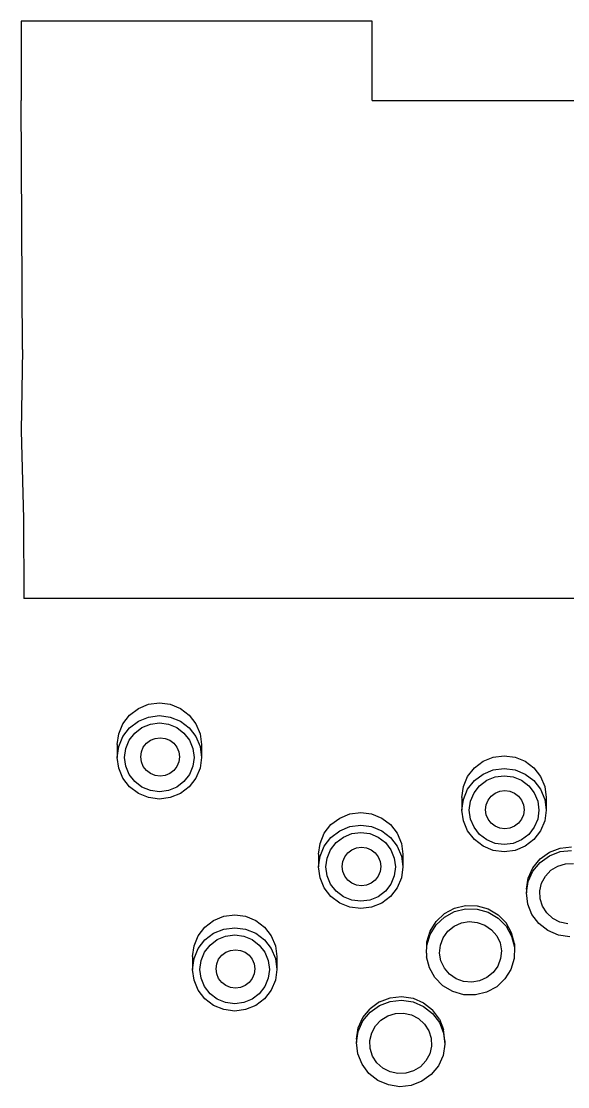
# Model space of a CAD drawing. Extents: x 3485972 to 3601240, y -625657 to -591207.
# Drawn here: x 3510235.5 to 3510334.1, y -597148.6 to -596956.3 of the extents above; entities that cross this region are included whole.
import ezdxf

# ---------------------------------------------------------------- set-up
doc = ezdxf.new("R2010")
doc.units = 0
doc.header["$LTSCALE"] = 6
doc.header["$MEASUREMENT"] = 0
doc.layers.add('medical equipment', color=171, linetype='CONTINUOUS', lineweight=25)

msp = doc.modelspace()

# ---------------------------------------------------------------- linework, layer by layer
at = {"layer": 'medical equipment'}
for p, q in [((3510235.5, -596956.31), (3510235.5, -596970.62)), ((3510298.84, -596956.31), (3510235.5, -596956.31)), ((3510298.84, -596970.62), (3510298.84, -596956.31)), ((3510235.72, -597015.54), (3510235.5, -596970.62)), ((3510298.84, -596970.62), (3510462.83, -596970.62)), ((3510235.72, -597015.54), (3510235.5, -597030.23)), ((3510235.5, -597030.23), (3510235.87, -597046.03)), ((3510235.87, -597046.03), (3510235.94, -597060.46)), ((3510463.28, -597060.46), (3510235.94, -597060.46)), ((3510256.62, -597080.32), (3510258.45, -597079.57)), ((3510258.45, -597079.57), (3510260.42, -597079.32)), ((3510260.42, -597079.32), (3510262.39, -597079.57)), ((3510262.39, -597079.57), (3510264.22, -597080.32)), ((3510253.84, -597083.08), (3510255.04, -597081.52)), ((3510255.04, -597081.52), (3510256.62, -597080.32)), ((3510256.62, -597082.63), (3510258.45, -597081.88)), ((3510258.45, -597081.88), (3510260.42, -597081.62)), ((3510260.42, -597081.62), (3510262.39, -597081.88)), ((3510262.39, -597081.88), (3510264.22, -597082.63)), ((3510264.22, -597080.32), (3510265.8, -597081.52)), ((3510265.8, -597081.52), (3510267, -597083.08)), ((3510253.08, -597084.89), (3510253.84, -597083.08)), ((3510253.84, -597085.38), (3510255.04, -597083.82)), ((3510255.04, -597083.82), (3510256.62, -597082.63)), ((3510255.98, -597084.75), (3510257.28, -597083.76)), ((3510257.28, -597083.76), (3510258.8, -597083.14)), ((3510258.8, -597083.14), (3510260.42, -597082.93)), ((3510260.42, -597082.93), (3510262.04, -597083.14)), ((3510262.04, -597083.14), (3510263.56, -597083.76)), ((3510263.56, -597083.76), (3510264.86, -597084.75)), ((3510264.22, -597082.63), (3510265.8, -597083.82)), ((3510265.8, -597083.82), (3510267, -597085.38)), ((3510267, -597083.08), (3510267.76, -597084.89)), ((3510252.82, -597086.84), (3510253.08, -597084.89)), ((3510253.08, -597087.19), (3510253.84, -597085.38)), ((3510254.98, -597086.04), (3510255.98, -597084.75)), ((3510258.81, -597086.06), (3510259.65, -597085.72)), ((3510259.65, -597085.72), (3510260.56, -597085.6)), ((3510260.56, -597085.6), (3510261.47, -597085.72)), ((3510261.47, -597085.72), (3510262.31, -597086.06)), ((3510264.86, -597084.75), (3510265.86, -597086.04)), ((3510267, -597085.38), (3510267.76, -597087.19)), ((3510267.76, -597084.89), (3510268.02, -597086.84)), ((3510252.82, -597086.84), (3510252.82, -597089.14)), ((3510252.82, -597089.14), (3510253.08, -597087.19)), ((3510254.14, -597089.14), (3510254.36, -597087.53)), ((3510254.36, -597087.53), (3510254.98, -597086.04)), ((3510257.17, -597088.17), (3510257.52, -597087.33)), ((3510257.52, -597087.33), (3510258.08, -597086.61)), ((3510258.08, -597086.61), (3510258.81, -597086.06)), ((3510262.31, -597086.06), (3510263.04, -597086.61)), ((3510263.04, -597086.61), (3510263.59, -597087.33)), ((3510263.59, -597087.33), (3510263.94, -597088.17)), ((3510265.86, -597086.04), (3510266.48, -597087.53)), ((3510266.48, -597087.53), (3510266.7, -597089.14)), ((3510267.76, -597087.19), (3510268.02, -597089.14)), ((3510268.02, -597086.84), (3510268.02, -597089.14)), ((3510253.08, -597091.09), (3510252.82, -597089.14)), ((3510254.36, -597090.75), (3510254.14, -597089.14)), ((3510257.05, -597089.07), (3510257.17, -597088.17)), ((3510257.17, -597089.96), (3510257.05, -597089.07)), ((3510263.94, -597088.17), (3510264.06, -597089.07)), ((3510264.06, -597089.07), (3510263.94, -597089.96)), ((3510266.7, -597089.14), (3510266.48, -597090.75)), ((3510268.02, -597089.14), (3510267.76, -597091.09)), ((3510318.83, -597089.85), (3510320.66, -597089.1)), ((3510320.66, -597089.1), (3510322.63, -597088.84)), ((3510322.63, -597088.84), (3510324.6, -597089.1)), ((3510324.6, -597089.1), (3510326.43, -597089.85)), ((3510253.84, -597092.9), (3510253.08, -597091.09)), ((3510254.98, -597092.24), (3510254.36, -597090.75)), ((3510257.52, -597090.8), (3510257.17, -597089.96)), ((3510258.08, -597091.52), (3510257.52, -597090.8)), ((3510258.81, -597092.07), (3510258.08, -597091.52)), ((3510263.04, -597091.52), (3510262.31, -597092.07)), ((3510263.59, -597090.8), (3510263.04, -597091.52)), ((3510263.94, -597089.96), (3510263.59, -597090.8)), ((3510266.48, -597090.75), (3510265.86, -597092.24)), ((3510267.76, -597091.09), (3510267, -597092.9)), ((3510316.05, -597092.6), (3510317.26, -597091.04)), ((3510317.26, -597091.04), (3510318.83, -597089.85)), ((3510318.83, -597092.15), (3510320.66, -597091.4)), ((3510320.66, -597091.4), (3510322.63, -597091.14)), ((3510322.63, -597091.14), (3510324.6, -597091.4)), ((3510324.6, -597091.4), (3510326.43, -597092.15)), ((3510326.43, -597089.85), (3510328.01, -597091.04)), ((3510328.01, -597091.04), (3510329.21, -597092.6)), ((3510255.04, -597094.46), (3510253.84, -597092.9)), ((3510255.98, -597093.53), (3510254.98, -597092.24)), ((3510257.28, -597094.52), (3510255.98, -597093.53)), ((3510259.65, -597092.41), (3510258.81, -597092.07)), ((3510260.56, -597092.53), (3510259.65, -597092.41)), ((3510261.47, -597092.41), (3510260.56, -597092.53)), ((3510262.31, -597092.07), (3510261.47, -597092.41)), ((3510264.86, -597093.53), (3510263.56, -597094.52)), ((3510265.86, -597092.24), (3510264.86, -597093.53)), ((3510267, -597092.9), (3510265.8, -597094.46)), ((3510315.29, -597094.41), (3510316.05, -597092.6)), ((3510316.05, -597094.9), (3510317.26, -597093.35)), ((3510317.26, -597093.35), (3510318.83, -597092.15)), ((3510318.19, -597094.27), (3510319.49, -597093.29)), ((3510319.49, -597093.29), (3510321.01, -597092.67)), ((3510321.01, -597092.67), (3510322.63, -597092.46)), ((3510322.63, -597092.46), (3510324.26, -597092.67)), ((3510324.26, -597092.67), (3510325.77, -597093.29)), ((3510325.77, -597093.29), (3510327.07, -597094.27)), ((3510326.43, -597092.15), (3510328.01, -597093.35)), ((3510328.01, -597093.35), (3510329.21, -597094.9)), ((3510329.21, -597092.6), (3510329.97, -597094.41)), ((3510256.62, -597095.65), (3510255.04, -597094.46)), ((3510258.8, -597095.14), (3510257.28, -597094.52)), ((3510260.42, -597095.35), (3510258.8, -597095.14)), ((3510262.04, -597095.14), (3510260.42, -597095.35)), ((3510263.56, -597094.52), (3510262.04, -597095.14)), ((3510265.8, -597094.46), (3510264.22, -597095.65)), ((3510315.03, -597096.36), (3510315.29, -597094.41)), ((3510315.29, -597096.72), (3510316.05, -597094.9)), ((3510317.2, -597095.56), (3510318.19, -597094.27)), ((3510321.02, -597095.59), (3510321.86, -597095.24)), ((3510321.86, -597095.24), (3510322.77, -597095.12)), ((3510322.77, -597095.12), (3510323.68, -597095.24)), ((3510323.68, -597095.24), (3510324.52, -597095.59)), ((3510327.07, -597094.27), (3510328.07, -597095.56)), ((3510329.21, -597094.9), (3510329.97, -597096.72)), ((3510329.97, -597094.41), (3510330.23, -597096.36)), ((3510258.45, -597096.4), (3510256.62, -597095.65)), ((3510260.42, -597096.66), (3510258.45, -597096.4)), ((3510262.39, -597096.4), (3510260.42, -597096.66)), ((3510264.22, -597095.65), (3510262.39, -597096.4)), ((3510315.03, -597096.36), (3510315.03, -597098.66)), ((3510315.03, -597098.66), (3510315.29, -597096.72)), ((3510316.35, -597098.66), (3510316.57, -597097.06)), ((3510316.57, -597097.06), (3510317.2, -597095.56)), ((3510319.38, -597097.69), (3510319.73, -597096.86)), ((3510319.73, -597096.86), (3510320.29, -597096.14)), ((3510320.29, -597096.14), (3510321.02, -597095.59)), ((3510324.52, -597095.59), (3510325.25, -597096.14)), ((3510325.25, -597096.14), (3510325.8, -597096.86)), ((3510325.8, -597096.86), (3510326.15, -597097.69)), ((3510328.07, -597095.56), (3510328.69, -597097.06)), ((3510328.69, -597097.06), (3510328.91, -597098.66)), ((3510329.97, -597096.72), (3510330.23, -597098.66)), ((3510330.23, -597096.36), (3510330.23, -597098.66)), ((3510294.79, -597099.34), (3510296.76, -597099.09)), ((3510296.76, -597099.09), (3510298.73, -597099.34)), ((3510315.29, -597100.61), (3510315.03, -597098.66)), ((3510316.57, -597100.27), (3510316.35, -597098.66)), ((3510319.26, -597098.59), (3510319.38, -597097.69)), ((3510319.38, -597099.49), (3510319.26, -597098.59)), ((3510326.15, -597097.69), (3510326.27, -597098.59)), ((3510326.27, -597098.59), (3510326.15, -597099.49)), ((3510328.91, -597098.66), (3510328.69, -597100.27)), ((3510330.23, -597098.66), (3510329.97, -597100.61)), ((3510291.38, -597101.29), (3510292.96, -597100.1)), ((3510292.96, -597100.1), (3510294.79, -597099.34)), ((3510298.73, -597099.34), (3510300.56, -597100.1)), ((3510300.56, -597100.1), (3510302.13, -597101.29)), ((3510316.05, -597102.42), (3510315.29, -597100.61)), ((3510317.2, -597101.77), (3510316.57, -597100.27)), ((3510319.73, -597100.32), (3510319.38, -597099.49)), ((3510320.29, -597101.04), (3510319.73, -597100.32)), ((3510321.02, -597101.59), (3510320.29, -597101.04)), ((3510325.25, -597101.04), (3510324.52, -597101.59)), ((3510325.8, -597100.32), (3510325.25, -597101.04)), ((3510326.15, -597099.49), (3510325.8, -597100.32)), ((3510328.69, -597100.27), (3510328.07, -597101.77)), ((3510329.97, -597100.61), (3510329.21, -597102.42)), ((3510289.41, -597104.66), (3510290.17, -597102.85)), ((3510290.17, -597102.85), (3510291.38, -597101.29)), ((3510291.38, -597103.59), (3510292.96, -597102.4)), ((3510292.96, -597102.4), (3510294.79, -597101.65)), ((3510293.62, -597103.54), (3510295.13, -597102.91)), ((3510294.79, -597101.65), (3510296.76, -597101.39)), ((3510295.13, -597102.91), (3510296.76, -597102.7)), ((3510296.76, -597101.39), (3510298.73, -597101.65)), ((3510296.76, -597102.7), (3510298.38, -597102.91)), ((3510298.38, -597102.91), (3510299.9, -597103.54)), ((3510298.73, -597101.65), (3510300.56, -597102.4)), ((3510300.56, -597102.4), (3510302.13, -597103.59)), ((3510302.13, -597101.29), (3510303.34, -597102.85)), ((3510303.34, -597102.85), (3510304.1, -597104.66)), ((3510317.26, -597103.98), (3510316.05, -597102.42)), ((3510318.19, -597103.06), (3510317.2, -597101.77)), ((3510319.49, -597104.04), (3510318.19, -597103.06)), ((3510321.86, -597101.94), (3510321.02, -597101.59)), ((3510322.77, -597102.06), (3510321.86, -597101.94)), ((3510323.68, -597101.94), (3510322.77, -597102.06)), ((3510324.52, -597101.59), (3510323.68, -597101.94)), ((3510327.07, -597103.06), (3510325.77, -597104.04)), ((3510328.07, -597101.77), (3510327.07, -597103.06)), ((3510329.21, -597102.42), (3510328.01, -597103.98)), ((3510289.16, -597106.61), (3510289.41, -597104.66)), ((3510290.17, -597105.15), (3510291.38, -597103.59)), ((3510291.32, -597105.81), (3510292.32, -597104.52)), ((3510292.32, -597104.52), (3510293.62, -597103.54)), ((3510299.9, -597103.54), (3510301.2, -597104.52)), ((3510301.2, -597104.52), (3510302.19, -597105.81)), ((3510302.13, -597103.59), (3510303.34, -597105.15)), ((3510304.1, -597104.66), (3510304.36, -597106.61)), ((3510318.83, -597105.18), (3510317.26, -597103.98)), ((3510321.01, -597104.66), (3510319.49, -597104.04)), ((3510322.63, -597104.87), (3510321.01, -597104.66)), ((3510324.26, -597104.66), (3510322.63, -597104.87)), ((3510325.77, -597104.04), (3510324.26, -597104.66)), ((3510328.01, -597103.98), (3510326.43, -597105.18)), ((3510289.16, -597106.61), (3510289.16, -597108.91)), ((3510289.16, -597108.91), (3510289.41, -597106.97)), ((3510289.41, -597106.97), (3510290.17, -597105.15)), ((3510290.7, -597107.31), (3510291.32, -597105.81)), ((3510293.86, -597107.1), (3510294.42, -597106.39)), ((3510294.42, -597106.39), (3510295.14, -597105.83)), ((3510295.14, -597105.83), (3510295.99, -597105.49)), ((3510295.99, -597105.49), (3510296.9, -597105.37)), ((3510296.9, -597105.37), (3510297.8, -597105.49)), ((3510297.8, -597105.49), (3510298.65, -597105.83)), ((3510298.65, -597105.83), (3510299.37, -597106.39)), ((3510299.37, -597106.39), (3510299.93, -597107.1)), ((3510302.19, -597105.81), (3510302.82, -597107.31)), ((3510303.34, -597105.15), (3510304.1, -597106.97)), ((3510304.1, -597106.97), (3510304.36, -597108.91)), ((3510304.36, -597106.61), (3510304.36, -597108.91)), ((3510320.66, -597105.93), (3510318.83, -597105.18)), ((3510322.63, -597106.19), (3510320.66, -597105.93)), ((3510324.6, -597105.93), (3510322.63, -597106.19)), ((3510326.43, -597105.18), (3510324.6, -597105.93)), ((3510329.13, -597107.48), (3510330.8, -597106.27)), ((3510329.13, -597108.1), (3510330.8, -597106.89)), ((3510330.8, -597106.27), (3510332.74, -597105.53)), ((3510330.8, -597106.89), (3510332.74, -597106.15)), ((3510332.74, -597105.53), (3510334.81, -597105.3)), ((3510332.74, -597106.15), (3510334.81, -597105.93)), ((3510289.41, -597110.86), (3510289.16, -597108.91)), ((3510290.48, -597108.91), (3510290.7, -597107.31)), ((3510290.7, -597110.52), (3510290.48, -597108.91)), ((3510293.39, -597108.84), (3510293.51, -597107.94)), ((3510293.51, -597109.73), (3510293.39, -597108.84)), ((3510293.51, -597107.94), (3510293.86, -597107.1)), ((3510299.93, -597107.1), (3510300.28, -597107.94)), ((3510300.28, -597107.94), (3510300.4, -597108.84)), ((3510300.4, -597108.84), (3510300.28, -597109.73)), ((3510302.82, -597107.31), (3510303.03, -597108.91)), ((3510303.03, -597108.91), (3510302.82, -597110.52)), ((3510304.36, -597108.91), (3510304.1, -597110.86)), ((3510327.83, -597109.07), (3510329.13, -597107.48)), ((3510327.83, -597109.69), (3510329.13, -597108.1)), ((3510331.08, -597109.53), (3510332.31, -597108.77)), ((3510332.31, -597108.77), (3510333.7, -597108.35)), ((3510333.7, -597108.35), (3510335.16, -597108.29)), ((3510291.32, -597112.02), (3510290.7, -597110.52)), ((3510293.86, -597110.57), (3510293.51, -597109.73)), ((3510294.42, -597111.29), (3510293.86, -597110.57)), ((3510299.93, -597110.57), (3510299.37, -597111.29)), ((3510300.28, -597109.73), (3510299.93, -597110.57)), ((3510302.82, -597110.52), (3510302.19, -597112.02)), ((3510326.99, -597110.94), (3510327.83, -597109.07)), ((3510326.99, -597111.56), (3510327.83, -597109.69)), ((3510329.41, -597111.84), (3510330.09, -597110.58)), ((3510330.09, -597110.58), (3510331.08, -597109.53)), ((3510290.17, -597112.67), (3510289.41, -597110.86)), ((3510291.38, -597114.23), (3510290.17, -597112.67)), ((3510292.32, -597113.3), (3510291.32, -597112.02)), ((3510295.14, -597111.84), (3510294.42, -597111.29)), ((3510295.99, -597112.19), (3510295.14, -597111.84)), ((3510296.9, -597112.3), (3510295.99, -597112.19)), ((3510297.8, -597112.19), (3510296.9, -597112.3)), ((3510298.65, -597111.84), (3510297.8, -597112.19)), ((3510299.37, -597111.29), (3510298.65, -597111.84)), ((3510302.19, -597112.02), (3510301.2, -597113.3)), ((3510303.34, -597112.67), (3510302.13, -597114.23)), ((3510304.1, -597110.86), (3510303.34, -597112.67)), ((3510326.68, -597112.95), (3510326.99, -597110.94)), ((3510326.68, -597113.58), (3510326.99, -597111.56)), ((3510329.09, -597113.23), (3510329.41, -597111.84)), ((3510292.96, -597115.43), (3510291.38, -597114.23)), ((3510293.62, -597114.29), (3510292.32, -597113.3)), ((3510295.13, -597114.91), (3510293.62, -597114.29)), ((3510299.9, -597114.29), (3510298.38, -597114.91)), ((3510301.2, -597113.3), (3510299.9, -597114.29)), ((3510302.13, -597114.23), (3510300.56, -597115.43)), ((3510326.68, -597112.95), (3510326.68, -597113.58)), ((3510326.9, -597115.61), (3510326.68, -597113.58)), ((3510329.14, -597114.66), (3510329.09, -597113.23)), ((3510329.58, -597116.02), (3510329.14, -597114.66)), ((3510294.79, -597116.18), (3510292.96, -597115.43)), ((3510296.76, -597116.43), (3510294.79, -597116.18)), ((3510296.76, -597115.12), (3510295.13, -597114.91)), ((3510298.38, -597114.91), (3510296.76, -597115.12)), ((3510298.73, -597116.18), (3510296.76, -597116.43)), ((3510300.56, -597115.43), (3510298.73, -597116.18)), ((3510311.85, -597117.34), (3510313.67, -597116.36)), ((3510313.67, -597116.36), (3510315.69, -597115.87)), ((3510313.67, -597116.98), (3510315.69, -597116.49)), ((3510315.69, -597115.87), (3510317.77, -597115.91)), ((3510315.69, -597116.49), (3510317.77, -597116.54)), ((3510317.77, -597115.91), (3510319.77, -597116.48)), ((3510317.77, -597116.54), (3510319.77, -597117.1)), ((3510319.77, -597116.48), (3510321.55, -597117.54)), ((3510327.66, -597117.51), (3510326.9, -597115.61)), ((3510330.35, -597117.23), (3510329.58, -597116.02)), ((3510270.21, -597118.58), (3510272.04, -597117.83)), ((3510272.04, -597117.83), (3510274.01, -597117.57)), ((3510274.01, -597117.57), (3510275.98, -597117.83)), ((3510275.98, -597117.83), (3510277.81, -597118.58)), ((3510310.35, -597118.75), (3510311.85, -597117.34)), ((3510310.35, -597119.38), (3510311.85, -597117.96)), ((3510311.85, -597117.96), (3510313.67, -597116.98)), ((3510319.77, -597117.1), (3510321.55, -597118.16)), ((3510322.99, -597119.01), (3510321.55, -597117.54)), ((3510321.55, -597118.16), (3510322.99, -597119.63)), ((3510328.89, -597119.15), (3510327.66, -597117.51)), ((3510331.42, -597118.2), (3510330.35, -597117.23)), ((3510332.71, -597118.87), (3510331.42, -597118.2)), ((3510267.42, -597121.33), (3510268.63, -597119.77)), ((3510268.63, -597119.77), (3510270.21, -597118.58)), ((3510270.21, -597120.88), (3510272.04, -597120.13)), ((3510272.04, -597120.13), (3510274.01, -597119.88)), ((3510274.01, -597119.88), (3510275.98, -597120.13)), ((3510275.98, -597120.13), (3510277.81, -597120.88)), ((3510277.81, -597118.58), (3510279.38, -597119.77)), ((3510279.38, -597119.77), (3510280.59, -597121.33)), ((3510309.27, -597120.5), (3510310.35, -597118.75)), ((3510309.27, -597121.12), (3510310.35, -597119.38)), ((3510312.47, -597120.54), (3510313.6, -597119.63)), ((3510313.6, -597119.63), (3510314.92, -597119.03)), ((3510314.92, -597119.03), (3510316.35, -597118.79)), ((3510316.35, -597118.79), (3510317.8, -597118.93)), ((3510317.8, -597118.93), (3510319.17, -597119.42)), ((3510319.17, -597119.42), (3510320.36, -597120.25)), ((3510320.36, -597120.25), (3510321.29, -597121.35)), ((3510323.99, -597120.79), (3510322.99, -597119.01)), ((3510322.99, -597119.63), (3510323.99, -597121.42)), ((3510330.52, -597120.42), (3510328.89, -597119.15)), ((3510332.42, -597121.24), (3510330.52, -597120.42)), ((3510334.13, -597119.19), (3510332.71, -597118.87)), ((3510266.67, -597123.15), (3510267.42, -597121.33)), ((3510267.42, -597123.64), (3510268.63, -597122.08)), ((3510268.63, -597122.08), (3510270.21, -597120.88)), ((3510269.57, -597123.01), (3510270.87, -597122.02)), ((3510270.87, -597122.02), (3510272.38, -597121.4)), ((3510272.38, -597121.4), (3510274.01, -597121.19)), ((3510274.01, -597121.19), (3510275.63, -597121.4)), ((3510275.63, -597121.4), (3510277.15, -597122.02)), ((3510277.15, -597122.02), (3510278.45, -597123.01)), ((3510277.81, -597120.88), (3510279.38, -597122.08)), ((3510279.38, -597122.08), (3510280.59, -597123.64)), ((3510280.59, -597121.33), (3510281.35, -597123.15)), ((3510308.69, -597122.46), (3510309.27, -597120.5)), ((3510308.69, -597123.08), (3510309.27, -597121.12)), ((3510311.13, -597123.05), (3510311.63, -597121.71)), ((3510311.63, -597121.71), (3510312.47, -597120.54)), ((3510321.29, -597121.35), (3510321.9, -597122.64)), ((3510324.49, -597122.78), (3510323.99, -597120.79)), ((3510323.99, -597121.42), (3510324.49, -597123.4)), ((3510334.48, -597121.55), (3510332.42, -597121.24)), ((3510266.41, -597125.09), (3510266.67, -597123.15)), ((3510266.67, -597125.45), (3510267.42, -597123.64)), ((3510267.95, -597125.79), (3510268.57, -597124.29)), ((3510268.57, -597124.29), (3510269.57, -597123.01)), ((3510272.39, -597124.32), (3510273.24, -597123.97)), ((3510273.24, -597123.97), (3510274.15, -597123.85)), ((3510274.15, -597123.85), (3510275.05, -597123.97)), ((3510275.05, -597123.97), (3510275.9, -597124.32)), ((3510278.45, -597123.01), (3510279.44, -597124.29)), ((3510279.44, -597124.29), (3510280.07, -597125.79)), ((3510280.59, -597123.64), (3510281.35, -597125.45)), ((3510281.35, -597123.15), (3510281.61, -597125.09)), ((3510308.65, -597124.5), (3510308.69, -597123.08)), ((3510308.69, -597123.08), (3510308.69, -597122.46)), ((3510310.99, -597124.47), (3510311.13, -597123.05)), ((3510321.9, -597122.64), (3510322.14, -597124.05)), ((3510322.14, -597124.05), (3510322.01, -597125.47)), ((3510324.49, -597123.4), (3510324.45, -597125.44)), ((3510324.49, -597122.78), (3510324.49, -597123.4)), ((3510266.41, -597125.09), (3510266.41, -597127.4)), ((3510266.41, -597127.4), (3510266.67, -597125.45)), ((3510267.73, -597127.4), (3510267.95, -597125.79)), ((3510270.76, -597126.42), (3510271.11, -597125.59)), ((3510271.11, -597125.59), (3510271.67, -597124.87)), ((3510271.67, -597124.87), (3510272.39, -597124.32)), ((3510275.9, -597124.32), (3510276.62, -597124.87)), ((3510276.62, -597124.87), (3510277.18, -597125.59)), ((3510277.18, -597125.59), (3510277.53, -597126.42)), ((3510280.07, -597125.79), (3510280.28, -597127.4)), ((3510281.35, -597125.45), (3510281.61, -597127.4)), ((3510281.61, -597125.09), (3510281.61, -597127.4)), ((3510308.65, -597124.5), (3510308.65, -597125.12)), ((3510309.14, -597127.1), (3510308.65, -597125.12)), ((3510311.24, -597125.88), (3510310.99, -597124.47)), ((3510311.85, -597127.17), (3510311.24, -597125.88)), ((3510322.01, -597125.47), (3510321.5, -597126.81)), ((3510324.45, -597125.44), (3510323.87, -597127.4)), ((3510266.67, -597129.34), (3510266.41, -597127.4)), ((3510267.95, -597129), (3510267.73, -597127.4)), ((3510270.64, -597127.32), (3510270.76, -597126.42)), ((3510270.76, -597128.22), (3510270.64, -597127.32)), ((3510277.53, -597126.42), (3510277.65, -597127.32)), ((3510277.65, -597127.32), (3510277.53, -597128.22)), ((3510280.28, -597127.4), (3510280.07, -597129)), ((3510281.61, -597127.4), (3510281.35, -597129.34)), ((3510310.15, -597128.89), (3510309.14, -597127.1)), ((3510312.78, -597128.27), (3510311.85, -597127.17)), ((3510320.66, -597127.98), (3510319.54, -597128.89)), ((3510321.5, -597126.81), (3510320.66, -597127.98)), ((3510323.87, -597127.4), (3510322.79, -597129.14)), ((3510267.42, -597131.16), (3510266.67, -597129.34)), ((3510268.57, -597130.5), (3510267.95, -597129)), ((3510271.11, -597129.05), (3510270.76, -597128.22)), ((3510271.67, -597129.77), (3510271.11, -597129.05)), ((3510272.39, -597130.32), (3510271.67, -597129.77)), ((3510276.62, -597129.77), (3510275.9, -597130.32)), ((3510277.18, -597129.05), (3510276.62, -597129.77)), ((3510277.53, -597128.22), (3510277.18, -597129.05)), ((3510280.07, -597129), (3510279.44, -597130.5)), ((3510281.35, -597129.34), (3510280.59, -597131.16)), ((3510311.59, -597130.36), (3510310.15, -597128.89)), ((3510313.96, -597129.1), (3510312.78, -597128.27)), ((3510315.33, -597129.59), (3510313.96, -597129.1)), ((3510316.78, -597129.73), (3510315.33, -597129.59)), ((3510318.22, -597129.49), (3510316.78, -597129.73)), ((3510319.54, -597128.89), (3510318.22, -597129.49)), ((3510322.79, -597129.14), (3510321.29, -597130.56)), ((3510268.63, -597132.71), (3510267.42, -597131.16)), ((3510269.57, -597131.79), (3510268.57, -597130.5)), ((3510270.87, -597132.77), (3510269.57, -597131.79)), ((3510273.24, -597130.67), (3510272.39, -597130.32)), ((3510274.15, -597130.79), (3510273.24, -597130.67)), ((3510275.05, -597130.67), (3510274.15, -597130.79)), ((3510275.9, -597130.32), (3510275.05, -597130.67)), ((3510278.45, -597131.79), (3510277.15, -597132.77)), ((3510279.44, -597130.5), (3510278.45, -597131.79)), ((3510280.59, -597131.16), (3510279.38, -597132.71)), ((3510313.37, -597131.42), (3510311.59, -597130.36)), ((3510315.36, -597131.99), (3510313.37, -597131.42)), ((3510317.44, -597132.03), (3510315.36, -597131.99)), ((3510319.46, -597131.54), (3510317.44, -597132.03)), ((3510321.29, -597130.56), (3510319.46, -597131.54)), ((3510270.21, -597133.91), (3510268.63, -597132.71)), ((3510272.04, -597134.66), (3510270.21, -597133.91)), ((3510272.38, -597133.39), (3510270.87, -597132.77)), ((3510274.01, -597133.61), (3510272.38, -597133.39)), ((3510275.63, -597133.39), (3510274.01, -597133.61)), ((3510277.15, -597132.77), (3510275.63, -597133.39)), ((3510277.81, -597133.91), (3510275.98, -597134.66)), ((3510279.38, -597132.71), (3510277.81, -597133.91)), ((3510300.13, -597133.29), (3510298.46, -597134.5)), ((3510298.46, -597135.13), (3510300.13, -597133.92)), ((3510300.13, -597133.29), (3510302.07, -597132.55)), ((3510300.13, -597133.92), (3510302.07, -597133.18)), ((3510302.07, -597132.55), (3510304.14, -597132.33)), ((3510302.07, -597133.18), (3510304.14, -597132.95)), ((3510304.14, -597132.33), (3510306.19, -597132.63)), ((3510304.14, -597132.95), (3510306.19, -597133.26)), ((3510306.19, -597132.63), (3510308.1, -597133.45)), ((3510306.19, -597133.26), (3510308.1, -597134.08)), ((3510308.1, -597133.45), (3510309.72, -597134.73)), ((3510274.01, -597134.92), (3510272.04, -597134.66)), ((3510275.98, -597134.66), (3510274.01, -597134.92)), ((3510297.16, -597136.09), (3510298.46, -597134.5)), ((3510297.16, -597136.72), (3510298.46, -597135.13)), ((3510300.41, -597136.56), (3510301.64, -597135.79)), ((3510301.64, -597135.79), (3510303.03, -597135.37)), ((3510303.03, -597135.37), (3510304.49, -597135.32)), ((3510304.49, -597135.32), (3510305.91, -597135.63)), ((3510305.91, -597135.63), (3510307.2, -597136.3)), ((3510308.1, -597134.08), (3510309.72, -597135.35)), ((3510310.96, -597136.37), (3510309.72, -597134.73)), ((3510309.72, -597135.35), (3510310.96, -597137)), ((3510296.32, -597137.96), (3510297.16, -597136.09)), ((3510296.32, -597138.59), (3510297.16, -597136.72)), ((3510298.74, -597138.87), (3510299.42, -597137.6)), ((3510299.42, -597137.6), (3510300.41, -597136.56)), ((3510307.2, -597136.3), (3510308.27, -597137.27)), ((3510308.27, -597137.27), (3510309.04, -597138.48)), ((3510310.96, -597136.37), (3510311.71, -597138.27)), ((3510310.96, -597137), (3510311.71, -597138.9)), ((3510296.01, -597139.98), (3510296.32, -597137.96)), ((3510296.01, -597140.6), (3510296.32, -597138.59)), ((3510298.42, -597140.26), (3510298.74, -597138.87)), ((3510309.04, -597138.48), (3510309.47, -597139.84)), ((3510311.94, -597140.3), (3510311.71, -597138.27)), ((3510311.71, -597138.9), (3510311.94, -597140.93)), ((3510296.01, -597139.98), (3510296.01, -597140.6)), ((3510296.23, -597142.63), (3510296.01, -597140.6)), ((3510298.47, -597141.69), (3510298.42, -597140.26)), ((3510309.53, -597141.27), (3510309.21, -597142.66)), ((3510309.47, -597139.84), (3510309.53, -597141.27)), ((3510311.94, -597140.93), (3510311.63, -597142.94)), ((3510311.94, -597140.3), (3510311.94, -597140.93)), ((3510296.99, -597144.53), (3510296.23, -597142.63)), ((3510298.9, -597143.05), (3510298.47, -597141.69)), ((3510299.68, -597144.26), (3510298.9, -597143.05)), ((3510309.21, -597142.66), (3510308.53, -597143.93)), ((3510311.63, -597142.94), (3510310.79, -597144.81)), ((3510298.22, -597146.17), (3510296.99, -597144.53)), ((3510300.75, -597145.23), (3510299.68, -597144.26)), ((3510302.04, -597145.89), (3510300.75, -597145.23)), ((3510307.54, -597144.97), (3510306.3, -597145.73)), ((3510308.53, -597143.93), (3510307.54, -597144.97)), ((3510310.79, -597144.81), (3510309.49, -597146.4)), ((3510299.85, -597147.45), (3510298.22, -597146.17)), ((3510303.46, -597146.21), (3510302.04, -597145.89)), ((3510304.91, -597146.16), (3510303.46, -597146.21)), ((3510306.3, -597145.73), (3510304.91, -597146.16)), ((3510309.49, -597146.4), (3510307.81, -597147.61)), ((3510301.75, -597148.27), (3510299.85, -597147.45)), ((3510303.81, -597148.58), (3510301.75, -597148.27)), ((3510305.88, -597148.35), (3510303.81, -597148.58)), ((3510307.81, -597147.61), (3510305.88, -597148.35))]:
    msp.add_line(p, q, dxfattribs=at)

doc.saveas('drawing.dxf')
